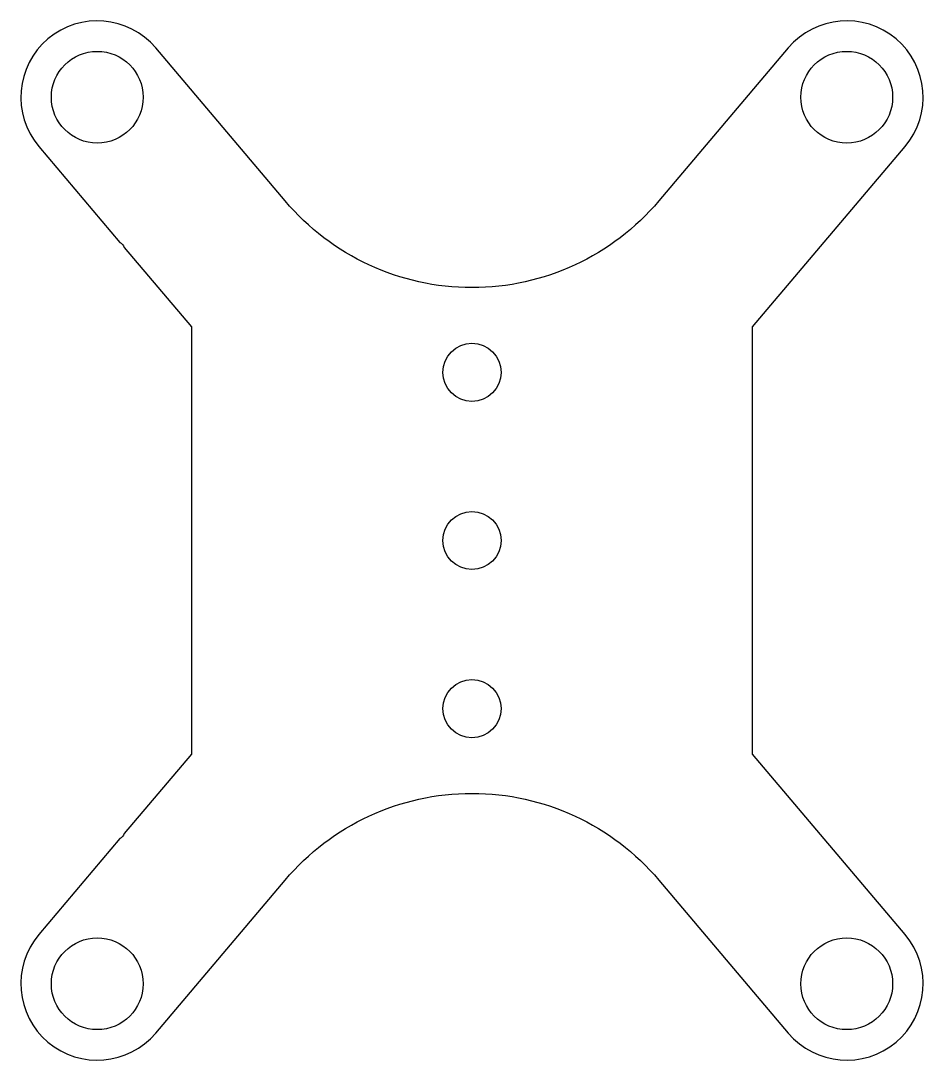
# Model space of a CAD drawing. Header units: millimetres. Extents: x -14.5 to 44.5, y 10 to 78.
import ezdxf

# ---------------------------------------------------------------- set-up
doc = ezdxf.new("R2010")
doc.units = ezdxf.units.MM
doc.layers.get('0').update_dxf_attribs({"linetype": 'CONTINUOUS'})

msp = doc.modelspace()

# ---------------------------------------------------------------- linework, layer by layer
msp.add_lwpolyline([(35.681, 11.773, 1), (43.319, 18.227), (33.348, 30.03), (33.348, 57.97), (43.319, 69.773, 1), (35.681, 76.227), (27.222, 66.215, -0.464269), (2.778, 66.215), (-5.681, 76.227, 1), (-13.319, 69.773), (-8.025, 63.506, -0.226712), (-7.746, 63.176), (-3.348, 57.97), (-3.348, 30.03), (-7.746, 24.824, -0.226712), (-8.025, 24.494), (-13.319, 18.227, 1), (-5.681, 11.773), (2.778, 21.785, -0.464269), (27.222, 21.785)], format="xyb", close=True)
for centre, radius in [((-9.5, 73), 3), ((39.5, 73), 3), ((15, 55), 1.9), ((15, 44), 1.9), ((15, 33), 1.9), ((-9.5, 15), 3), ((39.5, 15), 3)]:
    msp.add_circle(centre, radius)

doc.saveas('drawing.dxf')
